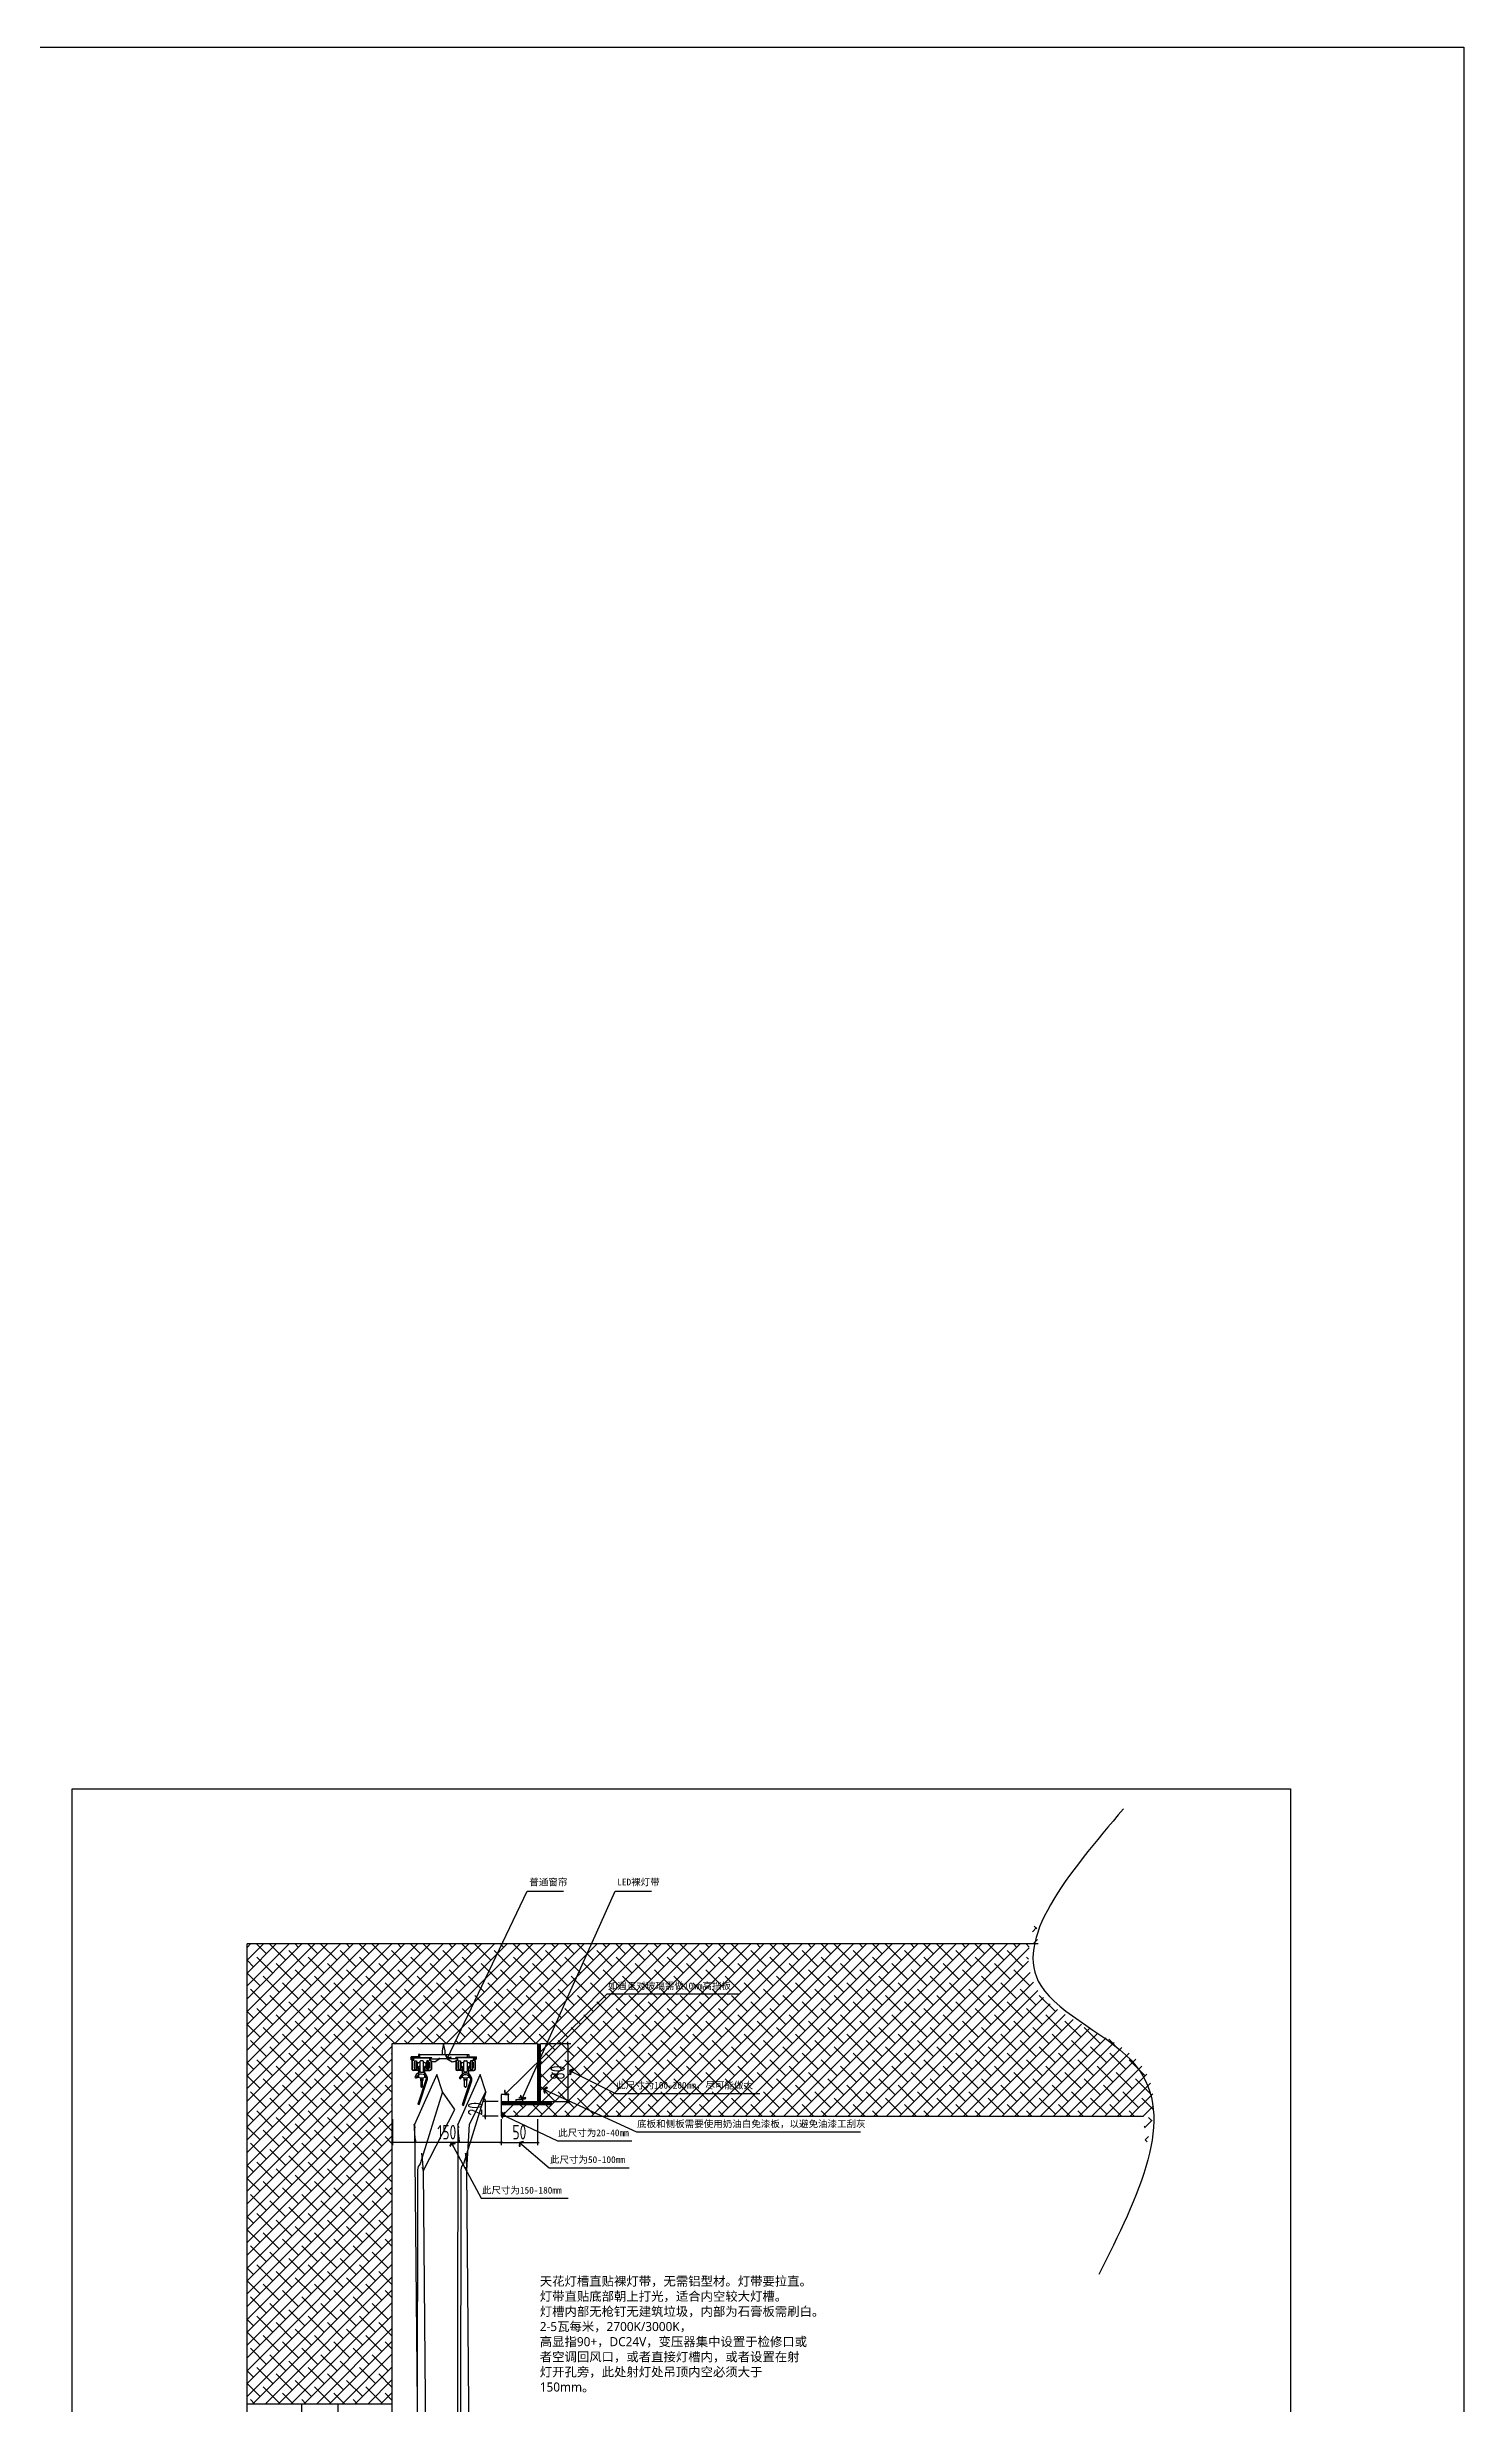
# Model space of a CAD drawing. Extents: x 11992 to 29481, y -6727 to 6811.
# Drawn here: x 27529 to 29481, y 3562 to 6811 of the extents above; entities that cross this region are included whole.
import ezdxf

# ---------------------------------------------------------------- set-up
doc = ezdxf.new("R2010")
doc.units = 0
doc.header["$MEASUREMENT"] = 0
doc.linetypes.add('ACAD_ISO03W100', pattern=[30, 12, -18])
doc.layers.get('0').update_dxf_attribs({"color": 8, "linetype": 'CONTINUOUS'})
doc.layers.get('Defpoints').update_dxf_attribs({"color": 8, "linetype": 'CONTINUOUS'})
doc.layers.add('zoylight 5回路', color=4, linetype='CONTINUOUS')
doc.layers.add('zoylight 6节点', color=8, linetype='CONTINUOUS')
doc.styles.add('CCD-DIM', font='archs.shx', dxfattribs={"width": 0.8})
doc.styles.get("Standard").update_dxf_attribs({"font": 'arial.ttf'})
doc.styles.add('尺寸标注', font='ARCHS.SHX', dxfattribs={"width": 0.8})
doc.dimstyles.new('CCD_DIM_5', dxfattribs={"dimscale": 20, "dimtxt": 1, "dimasz": 0.1, "dimexe": 0.2, "dimexo": 0.2, "dimgap": 0.2, "dimtad": 1, "dimdec": 0, "dimrnd": 1, "dimzin": 12, "dimdsep": 46, "dimtxsty": 'CCD-DIM', "dimblk": 'CCD_Dimension_Tick', "dimcen": 0.125, "dimclrd": 44, "dimclre": 44, "dimclrt": 50, "dimadec": 0, "dimazin": 0, "dimtfac": 1, "dimtdec": 0, "dimtix": 1, "dimtmove": 2, "dimatfit": 3, "dimldrblk": 'CCD_Leader_Dot', "dimfxl": 0, "dimtvp": 1, "dimtolj": 1, "dimtzin": 0, "dimarcsym": 0})
doc.dimstyles.new('海龍[布局]1：1', dxfattribs={"dimtxt": 2.25, "dimasz": 1, "dimexe": 1.5, "dimexo": 1, "dimgap": 1, "dimtad": 1, "dimdec": 0, "dimrnd": 5, "dimdsep": 46, "dimtxsty": '尺寸标注', "dimblk": 'ARCHTICK', "dimcen": 1, "dimclrd": 44, "dimclre": 44, "dimclrt": 2, "dimadec": 0, "dimazin": 2, "dimtfac": 1, "dimtdec": 4, "dimtix": 1, "dimtmove": 2, "dimatfit": 3, "dimldrblk": 'hl_arrow2', "dimfxl": 0, "dimtolj": 1, "dimarcsym": 0})

# ---------------------------------------------------------------- blocks, each defined once
blk = doc.blocks.new('_ArchTick')
at = {"color": 0, "linetype": 'ByBlock', "const_width": 0.15}
blk.add_lwpolyline([(-0.5, -0.5), (0.5, 0.5)], dxfattribs=at)
blk = doc.blocks.new('hl_arrow2')
at = {"color": 4}
blk.add_line((-0.22, 0), (-1, 0), dxfattribs=at)
blk.add_lwpolyline([(-0.22, 0), (-0.86, -0.69), (-0.65, -0.86), (0, 0), (-0.65, 0.86), (-0.86, 0.69)], close=True, dxfattribs=at)
for points in [[(-0.86, 0.69), (-0.65, 0.86), (-0.22, 0), (0, 0)], [(-0.86, -0.69), (-0.65, -0.86), (-0.22, 0), (0, 0)]]:
    blk.add_solid(points, dxfattribs=at)
blk = doc.blocks.new('sdafsdfsdf')
at = {"layer": 'zoylight 6节点', "color": 2, "const_width": 0.6}
for points in [[(-6.2, 0), (-4, 2.1)], [(-2.5, 0), (-6.2, 0)], [(-6.2, 0), (-4, -2.1)]]:
    blk.add_lwpolyline(points, dxfattribs=at)
at = {"layer": 'zoylight 6节点', "color": 1}
blk.add_lwpolyline([(0, 4.8), (-2.5, 4.8), (-2.5, -4.8), (0, -4.8)], close=True, dxfattribs=at)
blk = doc.blocks.new('CCD_Dimension_Tick')
at = {"color": 0, "linetype": 'ByBlock'}
for p, q in [((-1.1, 0), (0, 0)), ((0, 0), (1.1, 0))]:
    blk.add_line(p, q, dxfattribs=at)
at = {"color": 0, "linetype": 'Continuous', "const_width": 0.608}
blk.add_lwpolyline([(-0.6, -0.6), (0.6, 0.6)], dxfattribs=at)
blk = doc.blocks.new('*D147')
at = {"layer": 'Defpoints', "color": 0}
for p in [(43731.6, 76602.9), (43781.6, 76602.9), (43781.6, 76566.7)]:
    blk.add_point(p, dxfattribs=at)
at = {"layer": 'zoylight 6节点', "color": 44, "lineweight": -2}
for p, q in [((43731.6, 76598.9), (43731.6, 76562.7)), ((43781.6, 76598.9), (43781.6, 76562.7)), ((43733.6, 76566.7), (43779.6, 76566.7))]:
    blk.add_line(p, q, dxfattribs=at)
at = {"layer": 'zoylight 6节点', "color": 44, "lineweight": -2, "xscale": 2, "yscale": 2, "zscale": 2, "rotation": 180}
blk.add_blockref('CCD_Dimension_Tick', (43731.6, 76566.7), dxfattribs=at)
at = {"layer": 'zoylight 6节点', "color": 44, "lineweight": -2, "xscale": 2, "yscale": 2, "zscale": 2}
blk.add_blockref('CCD_Dimension_Tick', (43781.6, 76566.7), dxfattribs=at)
at = {"layer": 'zoylight 6节点', "color": 50, "insert": (43756.6, 76580.7), "char_height": 20, "attachment_point": 5, "style": 'CCD-DIM'}
blk.add_mtext('\\A1;50', dxfattribs=at)
blk = doc.blocks.new('CCD_Leader_Dot')
at = {"color": 0, "linetype": 'ByBlock'}
blk.add_line((-5, 0), (-10, 0), dxfattribs=at)
at = {"color": 0, "linetype": 'ByBlock', "const_width": 5}
blk.add_lwpolyline([(-2.5, 0, 1), (2.5, 0, 1)], format="xyb", close=True, dxfattribs=at)
blk = doc.blocks.new('*D148')
at = {"layer": 'Defpoints', "color": 0}
for p in [(43581.6, 76602.9), (43731.6, 76602.9), (43581.6, 76566.7)]:
    blk.add_point(p, dxfattribs=at)
at = {"layer": 'zoylight 6节点', "color": 44, "lineweight": -2}
for p, q in [((43581.6, 76598.9), (43581.6, 76562.7)), ((43731.6, 76598.9), (43731.6, 76562.7)), ((43729.6, 76566.7), (43583.6, 76566.7))]:
    blk.add_line(p, q, dxfattribs=at)
at = {"layer": 'zoylight 6节点', "color": 44, "lineweight": -2, "xscale": 2, "yscale": 2, "zscale": 2}
for p, rotation in [((43581.6, 76566.7), 179.9999841738687), ((43731.6, 76566.7), 359.9999841738688)]:
    blk.add_blockref('CCD_Dimension_Tick', p, dxfattribs=dict(at, rotation=rotation))
at = {"layer": 'zoylight 6节点', "color": 50, "insert": (43656.6, 76580.7), "char_height": 20, "attachment_point": 5, "rotation": 360, "style": 'CCD-DIM'}
blk.add_mtext('\\A1;150', dxfattribs=at)
blk = doc.blocks.new('*D151')
at = {"layer": 'Defpoints', "color": 0}
for p in [(43731.6, 76622.9), (43709.6, 76602.9), (43731.6, 76602.9)]:
    blk.add_point(p, dxfattribs=at)
at = {"layer": 'zoylight 6节点', "color": 44, "lineweight": -2}
for p, q in [((43727.6, 76622.9), (43705.6, 76622.9)), ((43709.6, 76624.9), (43709.6, 76626.9)), ((43709.6, 76622.9), (43709.6, 76602.9)), ((43727.6, 76602.9), (43705.6, 76602.9)), ((43709.6, 76600.9), (43709.6, 76598.9))]:
    blk.add_line(p, q, dxfattribs=at)
at = {"layer": 'zoylight 6节点', "color": 44, "lineweight": -2, "xscale": 2, "yscale": 2, "zscale": 2}
for p, rotation in [((43709.6, 76622.9), 270), ((43709.6, 76602.9), 90)]:
    blk.add_blockref('CCD_Dimension_Tick', p, dxfattribs=dict(at, rotation=rotation))
at = {"layer": 'zoylight 6节点', "color": 50, "insert": (43695.6, 76612.9), "char_height": 20, "attachment_point": 5, "rotation": 90, "style": 'CCD-DIM'}
blk.add_mtext('\\A1;20', dxfattribs=at)
blk = doc.blocks.new('*D152')
at = {"layer": 'Defpoints', "color": 0}
for p in [(43781.6, 76702.9), (43781.6, 76622.9), (43823.3, 76622.9)]:
    blk.add_point(p, dxfattribs=at)
at = {"layer": 'zoylight 6节点', "color": 44, "lineweight": -2}
for p, q in [((43785.6, 76702.9), (43827.3, 76702.9)), ((43823.3, 76700.9), (43823.3, 76624.9)), ((43785.6, 76622.9), (43827.3, 76622.9))]:
    blk.add_line(p, q, dxfattribs=at)
at = {"layer": 'zoylight 6节点', "color": 44, "lineweight": -2, "xscale": 2, "yscale": 2, "zscale": 2}
for p, rotation in [((43823.3, 76702.9), 90), ((43823.3, 76622.9), 270)]:
    blk.add_blockref('CCD_Dimension_Tick', p, dxfattribs=dict(at, rotation=rotation))
at = {"layer": 'zoylight 6节点', "color": 50, "insert": (43809.3, 76662.9), "char_height": 20, "attachment_point": 5, "rotation": 90, "style": 'CCD-DIM'}
blk.add_mtext('\\A1;80', dxfattribs=at)
blk = doc.blocks.new('dfdfdfsadsdfvcv')
at = {"layer": 'zoylight 6节点'}
h = blk.add_hatch(dxfattribs=at)
h.set_pattern_fill('ANSI38', color=251, scale=100)
h.set_pattern_definition([(45, (168598.441, 122181.655), (-8.8388348, 8.8388348), []), (135, (168598.441, 122181.655), (-26.5165043, 8.8388348), [31.25, -18.75])])
h.paths.add_polyline_path([(-854.8, 1581.7), (-796.8, 1581.7)], flags=16)
h.paths.add_polyline_path([(-930.7, 1581.7), (-879.4, 1581.7)], flags=16)
h.paths.add_polyline_path([(-202.7, 1344.4), (-199.9, 1302.6), (-197.4, 1310.6), (-195.2, 1318.5), (-193.3, 1326.3), (-191.8, 1334), (-190.5, 1341.5), (-189.7, 1348.9), (-189.2, 1356.1), (-189.1, 1363.2), (-189.5, 1370.1), (-190.3, 1376.8), (-191.5, 1383.4), (-193.2, 1389.8), (-195.4, 1396), (-198, 1402), (-201.2, 1407.8), (-205, 1413.4), (-209.3, 1418.7), (-214.2, 1423.9), (-219.5, 1428.8), (-225.4, 1433.6), (-231.6, 1438.2), (-238.2, 1442.7), (-245.1, 1447), (-252.2, 1451.3), (-259.5, 1455.4), (-266.9, 1459.6), (-274.3, 1463.6), (-281.8, 1467.7), (-289.2, 1471.8), (-296.5, 1475.8), (-303.6, 1480), (-310.5, 1484.2), (-317.1, 1488.5), (-323.4, 1492.9), (-329.3, 1497.4), (-334.7, 1502.1), (-339.7, 1507), (-344, 1512), (-347.9, 1517.2), (-351.2, 1522.6), (-354.1, 1528.2), (-356.4, 1533.9), (-358.2, 1539.9), (-359.6, 1545.9), (-360.6, 1552.1), (-361.1, 1558.5), (-361.2, 1565), (-360.8, 1571.6), (-360.1, 1578.4), (-359, 1585.3), (-357.5, 1592.3), (-355.6, 1599.5), (-360.9, 1581.7), (-350.9, 1614.2), (-348.1, 1581.7), (-1437.9, 1581.7), (-1437.9, 948.1), (-1238, 948.1), (-1238, 1444.4), (-1037.9, 1444.4), (-1037.9, 1364.4), (-1087.9, 1364.4), (-1087.9, 1344.4)])
at = {"layer": 'zoylight 6节点', "color": 251}
for p, q in [((-1437.9, 137.1), (-1437.9, 1581.7)), ((-348.1, 1581.7), (-1437.9, 1581.7)), ((-1238, 184.9), (-1238, 1444.4)), ((-1211, 1425.4), (-1184, 1425.4)), ((-1209, 1423.4), (-1211, 1423.4)), ((-1211, 1420.2), (-1211, 1408.8)), ((-1210.7, 1424.9), (-1184.3, 1424.9)), ((-1208.8, 1423.9), (-1210.7, 1423.9)), ((-1210.5, 1420), (-1210.5, 1408.9)), ((-1202.9, 1407.7), (-1208.8, 1407.7)), ((-1202.8, 1407.2), (-1208.8, 1407.2)), ((-1200, 1429.4), (-1134.6, 1429.4)), ((-1192.1, 1407.7), (-1186.1, 1407.7)), ((-1192.1, 1407.2), (-1186.1, 1407.2)), ((-1186.2, 1423.9), (-1184.3, 1423.9)), ((-1186, 1423.4), (-1184, 1423.4)), ((-1186, 1423.4), (-1174.3, 1423.4)), ((-1186, 1423.4), (-1184, 1423.4)), ((-1184.5, 1420), (-1184.5, 1408.9)), ((-1184, 1420.2), (-1184, 1408.8)), ((-1172.3, 1423.3), (-1179, 1419.4)), ((-1162.3, 1423.3), (-1172.3, 1423.3)), ((-1162.3, 1423.3), (-1155.6, 1419.4)), ((-1148.6, 1423.4), (-1160.4, 1423.4)), ((-1123.6, 1425.4), (-1150.6, 1425.4)), ((-1148.6, 1423.4), (-1150.6, 1423.4)), ((-1150.6, 1420.2), (-1150.6, 1408.8)), ((-1124, 1424.9), (-1150.3, 1424.9)), ((-1148.5, 1423.9), (-1150.3, 1423.9)), ((-1150.1, 1420), (-1150.1, 1408.9)), ((-1142.5, 1407.7), (-1148.5, 1407.7)), ((-1142.5, 1407.2), (-1148.5, 1407.2)), ((-1131.8, 1407.7), (-1125.8, 1407.7)), ((-1131.8, 1407.2), (-1125.8, 1407.2)), ((-1125.8, 1423.9), (-1124, 1423.9)), ((-1125.7, 1423.4), (-1123.6, 1423.4)), ((-1124.1, 1420), (-1124.1, 1408.9)), ((-1123.6, 1420.2), (-1123.6, 1408.8)), ((-1077.9, 1374.4), (-1087.9, 1374.4)), ((-1087.9, 1374.4), (-1087.9, 1364.4)), ((-1077.9, 1364.4), (-1077.9, 1374.4)), ((-1087.9, 1344.4), (-202.7, 1344.4)), ((-1437.9, 948.1), (-1238, 948.1))]:
    blk.add_line(p, q, dxfattribs=at)
at = {"layer": 'zoylight 6节点'}
for p, q in [((-1238, 1444.4), (-1037.9, 1444.4)), ((-1037.9, 1444.4), (-1037.9, 1364.4)), ((-1037.9, 1364.4), (-1087.9, 1364.4)), ((-1087.9, 1364.4), (-1087.9, 1344.4))]:
    blk.add_line(p, q, dxfattribs=at)
at = {"layer": 'zoylight 6节点', "color": 251}
for points in [[(-1679, 1795.5), (0, 1795.5), (0, 0), (-1679, 0)], [(-1207, 1418.7), (-1208, 1418.7), (-1208, 1410.4), (-1207, 1410.4)], [(-1207, 1420.6), (-1204.6, 1420.6), (-1204.6, 1408.7), (-1207, 1408.7)], [(-1188, 1420.6), (-1190.4, 1420.6), (-1190.4, 1408.7), (-1188, 1408.7)], [(-1188, 1418.7), (-1186.9, 1418.7), (-1186.9, 1410.4), (-1188, 1410.4)], [(-1146.7, 1418.7), (-1147.7, 1418.7), (-1147.7, 1410.4), (-1146.7, 1410.4)], [(-1146.7, 1420.6), (-1144.2, 1420.6), (-1144.2, 1408.7), (-1146.7, 1408.7)], [(-1127.6, 1420.6), (-1130.1, 1420.6), (-1130.1, 1408.7), (-1127.6, 1408.7)], [(-1127.6, 1418.7), (-1126.6, 1418.7), (-1126.6, 1410.4), (-1127.6, 1410.4)], [(-1312.9, 948.1), (-1312.9, 898.1), (-1332.9, 898.1), (-1332.9, 913.1), (-1342.9, 913.1), (-1342.9, 898.1), (-1362.9, 898.1), (-1362.9, 948.1)]]:
    blk.add_lwpolyline(points, close=True, dxfattribs=at)
for points in [[(-1165.3, 1429.4), (-1165.3, 1434.4), (-1167.3, 1444.4), (-1169.3, 1434.4), (-1169.3, 1429.4)], [(-1200, 1425.4), (-1200, 1429.4), (-1202, 1429.4), (-1202, 1426.4), (-1211.5, 1426.4)], [(-1185.4, 172.2), (-1194.9, 1269.5), (-1151.8, 1353.4), (-1168.8, 1378.1), (-1176.5, 1402), (-1207.6, 1332.9), (-1196.2, 176.5)], [(-1203.5, 1413.6), (-1203.5, 1410.4), (-1204.6, 1410.4), (-1204.6, 1418.7), (-1203.5, 1418.7), (-1203.5, 1416.8)], [(-1201.7, 1407.6), (-1201.7, 1398)], [(-1199.9, 1419.4), (-1199.9, 1406.3)], [(-1199.3, 1397.3), (-1199.3, 1393.6)], [(-1196.1, 1420.6), (-1198.9, 1420.6)], [(-1198.9, 1405.2), (-1196.1, 1405.2)], [(-1195.7, 1393.6), (-1195.7, 1397.3)], [(-1195.1, 1406.3), (-1195.1, 1419.4)], [(-1193.3, 1398), (-1193.3, 1398), (-1193.3, 1407.6)], [(-1191.5, 1413.6), (-1191.5, 1410.4), (-1190.4, 1410.4), (-1190.4, 1418.7), (-1191.5, 1418.7), (-1191.5, 1416.8)], [(-1125.7, 136.3), (-1135.2, 1269.5), (-1131.4, 1333.4), (-1109.1, 1378.1), (-1116.8, 1402), (-1147.9, 1332.9), (-1149.5, 152.8)], [(-1143.2, 1413.6), (-1143.2, 1410.4), (-1144.2, 1410.4), (-1144.2, 1418.7), (-1143.2, 1418.7), (-1143.2, 1416.8)], [(-1141.3, 1398), (-1141.3, 1398), (-1141.3, 1407.6)], [(-1139.5, 1406.3), (-1139.5, 1419.4)], [(-1138.9, 1393.6), (-1138.9, 1397.3)], [(-1138.6, 1420.6), (-1135.7, 1420.6)], [(-1135.7, 1405.2), (-1138.6, 1405.2)], [(-1135.3, 1397.3), (-1135.3, 1393.6)], [(-1134.7, 1419.4), (-1134.7, 1406.3)], [(-1134.6, 1425.4), (-1134.6, 1429.4), (-1132.6, 1429.4), (-1132.6, 1426.4), (-1123.2, 1426.4)], [(-1132.9, 1407.6), (-1132.9, 1398)], [(-1131.1, 1413.6), (-1131.1, 1410.4), (-1130.1, 1410.4), (-1130.1, 1418.7), (-1131.1, 1418.7), (-1131.1, 1416.8)], [(-1199, 1393.2), (-1198.7, 1393.2)], [(-1198.7, 1393.7), (-1198.7, 1385.4)], [(-1197.2, 1395), (-1197.8, 1395)], [(-1197.2, 1384.4), (-1197.8, 1384.4)], [(-1196.3, 1385.4), (-1196.3, 1394)], [(-1196.3, 1393.2), (-1196, 1393.2)], [(-1138.3, 1393.2), (-1138.6, 1393.2)], [(-1138.3, 1385.4), (-1138.3, 1394)], [(-1137.5, 1395), (-1136.8, 1395)], [(-1137.5, 1384.4), (-1136.8, 1384.4)], [(-1135.9, 1393.7), (-1135.9, 1385.4)], [(-1135.6, 1393.2), (-1135.9, 1393.2)]]:
    blk.add_lwpolyline(points, dxfattribs=at)
at = {"layer": 'zoylight 6节点', "color": 7, "ltscale": 100, "const_width": 5}
for points in [[(-1035.5, 1444.4), (-1035.5, 1364.2)], [(-1087.8, 1361.8), (-1017.8, 1361.8)]]:
    blk.add_lwpolyline(points, dxfattribs=at)
at = {"layer": 'zoylight 6节点', "color": 251}
for points in [[(-1189.9, 1398.7, 0.594748), (-1204.9, 1401.8), (-1206.9, 1397.9), (-1205.1, 1397), (-1203.2, 1400.7, -0.711964), (-1191.5, 1395.7), (-1202.8, 1361.1), (-1201, 1360.3), (-1189.8, 1394, 0.13588)], [(-1128.7, 1397.6, 0.594748), (-1143.7, 1400.7), (-1145.7, 1396.8), (-1143.9, 1395.9), (-1142, 1399.6, -0.711964), (-1130.4, 1394.6), (-1141.7, 1360), (-1139.8, 1359.2), (-1128.6, 1392.9, 0.13588)]]:
    blk.add_lwpolyline(points, format="xyb", close=True, dxfattribs=at)
for points in [[(-1168.8, 1378.1), (-1199.6, 1278.8, 0.2087), (-1203.2, 1270.7), (-1204.5, 179.2)], [(-1109.1, 1378.1), (-1139.9, 1278.8, 0.2087), (-1143.5, 1270.7), (-1144.8, 149.8)]]:
    blk.add_lwpolyline(points, format="xyb", dxfattribs=at)
for centre, radius, start, end in [((-1210.4, 1424.3), 2.39, 116.6505, 321.0123), ((-1209.4, 1424.4), 1.84, 147.0804, 212.9196), ((-1208.6, 1418.6), 2.88, 98.4868, 147.3325), ((-1208.4, 1410.1), 2.88, 206.19, 261.5132), ((-1209.4, 1424.4), 1.34, 158.0919, 201.9081), ((-1208.3, 1418.3), 2.79, 98.2316, 142.274), ((-1208.4, 1410.1), 2.38, 208.8631, 261.5132), ((-1209.8, 1422.5), 1.27, 307.9347, 51.6462), ((-1209.8, 1422.5), 1.77, 307.9347, 57.683), ((-1199.8, 1415.2), 4.07, 157.2, 241.8459), ((-1202.9, 1398.4), 0.757, 118.8586, 287.8987), ((-1199.9, 1413.7), 4.72, 89.4231, 139.4042), ((-1201.3, 1395.3), 4.15, 95.3143, 117.5624), ((-1203.3, 1410.1), 2.38, 279.3373, 299.4592), ((-1203.3, 1410.1), 2.88, 278.4868, 302.9096), ((-1201.3, 1395.3), 2.65, 98.3391, 119.9384), ((-1201.9, 1411.4), 0.281, 47.9777, 173.52), ((-1206.2, 1409.6), 4.42, 338.2165, 24.2147), ((-1199.9, 1411.2), 1.82, 88.7213, 165.1682), ((-1206.2, 1409.6), 4.89, 336.0033, 23.9967), ((-1197.5, 1409.1), 11.9, 249.2673, 290.7327), ((-1198.9, 1419.6), 0.996, 89.9947, 188.2586), ((-1198.9, 1406.2), 0.996, 171.7414, 270.0053), ((-1196.1, 1419.6), 0.996, 351.7414, 90.0053), ((-1196.1, 1406.2), 0.996, 269.9947, 8.2586), ((-1195, 1413.7), 4.72, 40.5958, 90.5769), ((-1195, 1411.2), 1.82, 14.8318, 91.2787), ((-1195, 1411.2), 1.82, 14.8318, 91.2787), ((-1188.8, 1409.6), 4.89, 156.0033, 203.9967), ((-1195.2, 1415.2), 4.07, 298.1541, 22.8), ((-1193.1, 1411.4), 0.281, 6.48, 132.0223), ((-1191.7, 1410.1), 2.88, 237.0904, 261.5132), ((-1193.7, 1395.3), 4.15, 62.4376, 84.6857), ((-1193.7, 1395.3), 2.65, 60.0616, 81.6609), ((-1188.8, 1409.6), 4.42, 155.7853, 201.7835), ((-1191.7, 1410.1), 2.38, 241.2281, 261.5132), ((-1192.1, 1398.4), 0.757, 252.1013, 61.1414), ((-1185.2, 1422.5), 1.77, 122.317, 232.0653), ((-1185.2, 1422.5), 1.27, 128.3538, 232.0653), ((-1185.2, 1422.5), 1.27, 128.3538, 232.0653), ((-1185.2, 1422.5), 1.27, 128.3538, 232.0653), ((-1186.7, 1418.3), 2.74, 37.1161, 82.1123), ((-1186.6, 1410.1), 2.38, 278.4868, 331.1369), ((-1186.6, 1410.1), 2.88, 278.4868, 333.81), ((-1186.4, 1418.6), 2.88, 32.6675, 81.5132), ((-1186.4, 1418.6), 2.88, 32.6675, 81.5132), ((-1177.1, 1438.3), 19, 245.7929, 264.188), ((-1185.5, 1424.4), 1.34, 338.0919, 21.9081), ((-1185.5, 1424.4), 1.84, 327.0804, 32.9196), ((-1173.3, 1423.1), 1.03, 10.913, 158.2869), ((-1161.3, 1423.1), 1.03, 21.7131, 169.087), ((-1157.6, 1438.3), 19, 275.812, 294.2071), ((-1149.1, 1424.4), 1.84, 147.0804, 212.9196), ((-1148.2, 1418.6), 2.88, 98.4868, 147.3325), ((-1148.1, 1410.1), 2.88, 206.19, 261.5132), ((-1149.1, 1424.4), 1.34, 158.0919, 201.9081), ((-1148, 1418.3), 2.74, 97.8877, 142.8839), ((-1148.1, 1410.1), 2.38, 208.8631, 261.5132), ((-1149.4, 1422.5), 1.27, 307.9347, 51.6462), ((-1149.4, 1422.5), 1.77, 307.9347, 57.683), ((-1139.4, 1415.2), 4.07, 157.2, 241.8459), ((-1142.5, 1398.4), 0.757, 118.8586, 287.8987), ((-1139.6, 1413.7), 4.72, 89.4231, 139.4042), ((-1141, 1395.3), 4.15, 95.3143, 117.5624), ((-1142.9, 1410.1), 2.38, 278.4868, 298.7719), ((-1142.9, 1410.1), 2.88, 278.4868, 302.9096), ((-1141, 1395.3), 2.65, 98.3391, 119.9384), ((-1141.5, 1411.4), 0.281, 47.9777, 173.52), ((-1145.8, 1409.6), 4.42, 338.2165, 24.2147), ((-1139.6, 1411.2), 1.82, 88.7213, 165.1682), ((-1139.6, 1411.2), 1.82, 88.7213, 165.1682), ((-1145.8, 1409.6), 4.89, 336.0033, 23.9967), ((-1137.1, 1409.1), 11.9, 249.2673, 290.7327), ((-1138.6, 1419.6), 0.996, 89.9947, 188.2586), ((-1138.6, 1406.2), 0.996, 171.7414, 270.0053), ((-1135.7, 1419.6), 0.996, 351.7414, 90.0053), ((-1135.7, 1406.2), 0.996, 269.9947, 8.2586), ((-1134.7, 1413.7), 4.72, 40.5958, 90.5769), ((-1134.7, 1411.2), 1.82, 14.8318, 91.2787), ((-1128.5, 1409.6), 4.89, 156.0033, 203.9967), ((-1134.9, 1415.2), 4.07, 298.1541, 22.8), ((-1132.8, 1411.4), 0.281, 6.48, 132.0223), ((-1128.5, 1409.6), 4.42, 155.7853, 201.7835), ((-1131.4, 1410.1), 2.88, 237.0904, 261.5132), ((-1133.3, 1395.3), 4.15, 62.4376, 84.6857), ((-1133.3, 1395.3), 2.65, 60.0616, 81.6609), ((-1131.4, 1410.1), 2.38, 240.5408, 260.6627), ((-1131.8, 1398.4), 0.757, 252.1013, 61.1414), ((-1124.9, 1422.5), 1.77, 122.317, 232.0653), ((-1124.2, 1424.3), 2.39, 218.9877, 63.3495), ((-1124.9, 1422.5), 1.27, 128.3538, 232.0653), ((-1126.4, 1418.3), 2.79, 37.726, 81.7684), ((-1126.2, 1410.1), 2.38, 278.4868, 331.1369), ((-1126.2, 1410.1), 2.88, 278.4868, 333.81), ((-1126.1, 1418.6), 2.88, 32.6675, 81.5132), ((-1125.2, 1424.4), 1.34, 338.0919, 21.9081), ((-1125.2, 1424.4), 1.84, 327.0804, 32.9196), ((-1198.4, 1393.9), 0.921, 195.9269, 230.5269), ((-1197.6, 1393.9), 1.12, 102.4955, 189.3509), ((-1197.6, 1385.5), 1.12, 170.6491, 257.5045), ((-1197.4, 1393.9), 1.12, 9.3509, 77.5045), ((-1197.4, 1385.5), 1.12, 282.4955, 350.6491), ((-1196.6, 1393.9), 0.921, 309.4731, 344.0731), ((-1138.1, 1393.9), 0.921, 195.9269, 230.5269), ((-1137.2, 1393.9), 1.12, 102.4955, 170.6491), ((-1137.2, 1385.5), 1.12, 189.3509, 257.5045), ((-1137.1, 1393.9), 1.12, 350.6491, 77.5045), ((-1137.1, 1385.5), 1.12, 282.4955, 9.3509), ((-1136.2, 1393.9), 0.921, 309.4731, 344.0731)]:
    blk.add_arc(centre, radius, start, end, dxfattribs=at)
at = {"layer": 'zoylight 6节点', "color": 8, "linetype": 'ACAD_ISO03W100', "ltscale": 2}
for centre, radius, start, end in [((-1018.1, 1338), 190.1, 181.5376, 201.1176), ((-1374.2, 1266.7), 178.8, 0.9098, 21.7454), ((-1313.9, 1266.7), 178.8, 0.9098, 21.7454), ((-957.8, 1338), 190.1, 181.5376, 201.1176)]:
    blk.add_arc(centre, radius, start, end, dxfattribs=at)
at = {"layer": 'zoylight 6节点', "color": 251}
blk.add_spline([(-230.3, 1768.1), (-344.4, 1524.3), (-213.2, 1413.9), (-264.5, 1126.1)], degree=3, dxfattribs=at)
at = {"layer": 'zoylight 6节点', "rotation": 270}
blk.add_blockref('sdafsdfsdf', (-1062.9, 1364.4), dxfattribs=at)
at = {"layer": 'zoylight 6节点', "color": 3, "char_height": 9.375, "attachment_point": 1}
for s, width, insert in [('{\\fSimSun|b0|i0|c134|p2;普通窗帘}', 71.114, (-1049.2, 1671.7)), ('{\\fSimSun|b0|i0|c134|p2;LED裸灯带}', 61.542, (-928, 1671.7)), ('{\\fSimSun|b0|i0|c134|p2;如遇正对玻璃需做10mm高挡板}', 182.059, (-941.1, 1528.6)), ('{\\fSimSun|b0|i0|c134|p2;此尺寸为100-200mm，尽可能做大}', 201.854, (-929.6, 1391.7)), ('{\\fSimSun|b0|i0|c134|p2;底板和侧板需要使用奶油白免漆板，以避免油漆工刮灰}', 325.771, (-900.7, 1338.5)), ('{\\fSimSun|b0|i0|c134|p2;此尺寸为20-40mm}', 118.078, (-1009.3, 1326.2)), ('{\\fSimSun|b0|i0|c134|p2;此尺寸为50-100mm}', 118.078, (-1020.9, 1289.2)), ('{\\fSimSun|b0|i0|c134|p2;此尺寸为150-180mm}', 118.078, (-1114.6, 1247.1))]:
    blk.add_mtext_dynamic_manual_height_columns(s, width=width, gutter_width=50, heights=[0], dxfattribs=dict(at, insert=insert))
at = {"layer": 'zoylight 6节点', "color": 8, "insert": (-1034.8, 1123.3), "char_height": 12.5, "width": 371.596, "attachment_point": 1}
blk.add_mtext('{\\fMicrosoft YaHei|b0|i0|c134|p34;\\C4;天花灯槽直贴裸灯带，无需铝型材。灯带要拉直。\\P灯带直贴底部朝上打光，适合内空较大灯槽。\\P灯槽内部无枪钉无建筑垃圾，内部为石膏板需刷白。\\P2-5瓦每米，2700K/3000K，\\P高显指90+，DC24V，变压器集中设置于检修口或者空调回风口，或者直接灯槽内，或者设置在射灯开孔旁，此处射灯处吊顶内空必须大于150mm。}', dxfattribs=at)
at = {"layer": 'zoylight 6节点'}
for p1, p2, distance, picture, middle in [((-1037.9, 1444.4), (-1037.9, 1364.4), 41.7, '*D152', (-1010.2, 1404.4)), ((-1087.9, 1364.4), (-1087.9, 1344.4), -21.9, '*D151', (-1123.9, 1354.4)), ((-1087.9, 1344.4), (-1238, 1344.4), 36.1, '*D148', (-1162.9, 1322.3)), ((-1087.9, 1344.4), (-1037.9, 1344.4), -36.1, '*D147', (-1062.9, 1322.3))]:
    dim = blk.add_aligned_dim(p1=p1, p2=p2, distance=distance, dimstyle='CCD_DIM_5', dxfattribs=at)
    dim.commit()
    dim.dimension.update_dxf_attribs({"geometry": picture, "text_midpoint": middle, "insert": (-44819.5, -75258.4)})
for points in [[(-1162.3, 1423.3), (-1052.1, 1654.5), (-1001.9, 1654.5)], [(-1059.3, 1367.6), (-930.8, 1654.5), (-880.6, 1654.5)], [(-1082.9, 1374.4), (-942.1, 1512.8), (-761.1, 1512.8)], [(-993.8, 1407.2), (-930.5, 1375.8), (-731.4, 1375.8)], [(-1029.7, 1381.7), (-901.7, 1322.7), (-593, 1322.7)], [(-1087.9, 1347.2), (-1010.2, 1310.4), (-908, 1310.4)], [(-1156.7, 1308.3), (-1115.5, 1231.3), (-995.5, 1231.3)], [(-1062.9, 1308.3), (-1021.8, 1273.4), (-911.6, 1273.4)]]:
    blk.add_leader(points, dimstyle='海龍[布局]1：1', override={"dimasz": 5, "dimclrd": 4}, dxfattribs=at)

msp = doc.modelspace()

# ---------------------------------------------------------------- linework, layer by layer
at = {"layer": 'zoylight 5回路', "color": 8, "linetype": 'Continuous'}
msp.add_lwpolyline([(11991.6, 6810.7), (29481.3, 6810.7), (29481.3, -6701.7), (11991.6, -6701.7)], close=True, dxfattribs=at)

# ---------------------------------------------------------------- block references
at = {"layer": 'zoylight 6节点'}
msp.add_blockref('dfdfdfsadsdfvcv', (29242.6, 2615.1), dxfattribs=at)

doc.saveas('drawing.dxf')
